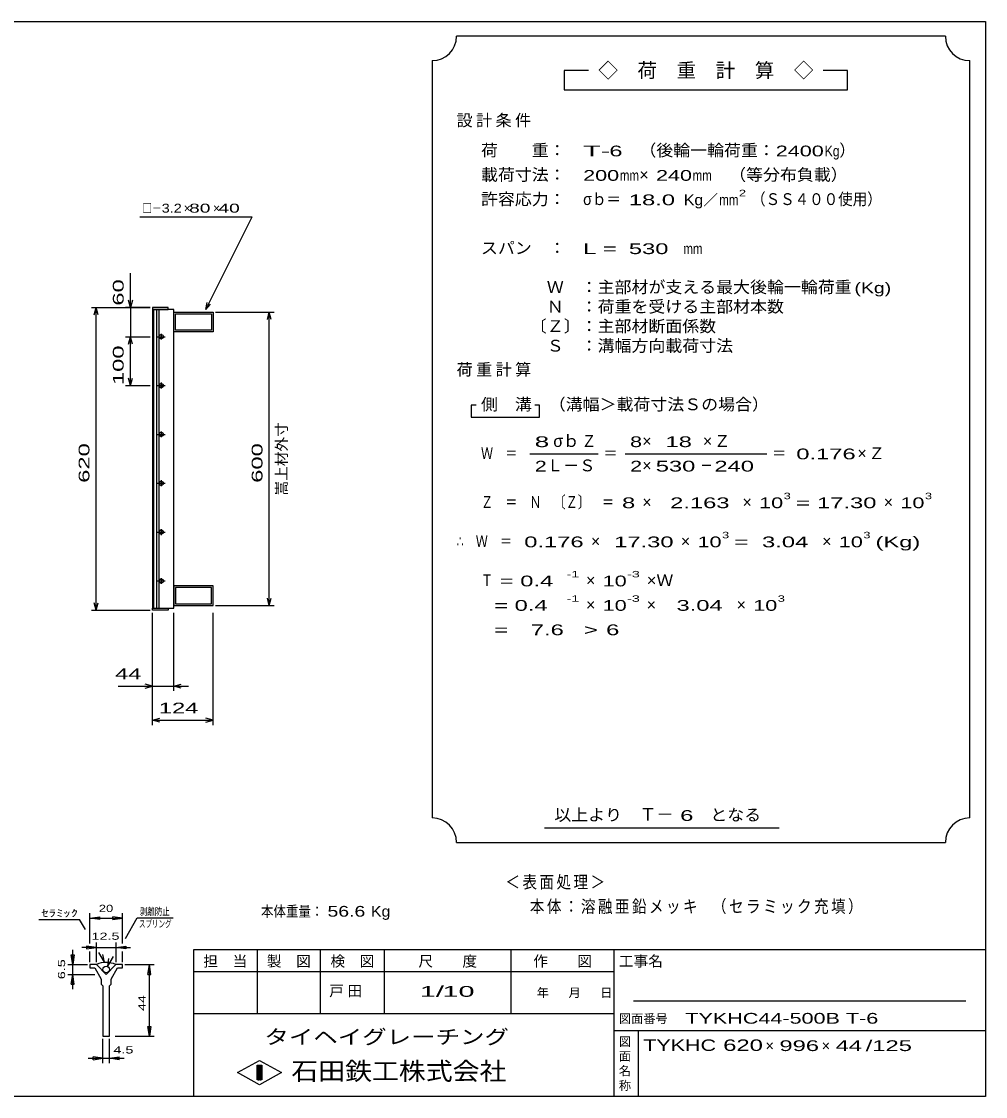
# Model space of a CAD drawing. Units: millimetres, scale not verified. Extents: x -1820 to 1736, y -1282 to 1048.
# Drawn here: x -236 to 1736, y -1152 to 1048 of the extents above; entities that cross this region are included whole.
import ezdxf
from ezdxf.enums import TextEntityAlignment as Align

# ---------------------------------------------------------------- set-up
doc = ezdxf.new("R2010")
doc.units = ezdxf.units.MM
doc.header["$LTSCALE"] = 10
for name, color, linetype, lineweight in [('CADPAC_LAYER_0000', 150, 'Continuous', 25), ('CADPAC_LAYER_0016', 3, 'Continuous', 25), ('CADPAC_LAYER_0022', 2, 'Continuous', 25), ('CADPAC_LAYER_0032', 4, 'Continuous', 25)]:
    doc.layers.add(name, color=color, linetype=linetype, lineweight=lineweight)
doc.styles.add('ベクトル', font='')
doc.styles.get('ベクトル').set_extended_font_data('ベクトル')

msp = doc.modelspace()

# ---------------------------------------------------------------- linework, layer by layer
at = {"layer": 'CADPAC_LAYER_0000'}
for p, q in [((-1724, 1048.5), (1736, 1048.5)), ((1736, 1048.5), (1736, -1151.5)), ((1736, -851.5), (116, -851.5)), ((116, -851.5), (116, -1151.5)), ((246, -851.5), (246, -981.5)), ((376, -981.5), (376, -851.5)), ((506, -851.5), (506, -981.5)), ((766, -981.5), (766, -851.5)), ((976, -851.5), (976, -1151.5)), ((976, -896.5), (116, -896.5)), ((1696, -956.5), (1016, -956.5)), ((116, -981.5), (976, -981.5)), ((976, -1016.5), (1736, -1016.5)), ((1026, -1151.5), (1026, -1016.5)), ((206, -1102.5), (251, -1077.5)), ((251, -1077.5), (296, -1102.5)), ((246, -1087.5), (256, -1087.5)), ((246, -1117.5), (246, -1087.5)), ((246, -1087.5), (248, -1087.5)), ((248, -1087.5), (248, -1117.5)), ((250, -1117.5), (250, -1087.5)), ((250, -1087.5), (252, -1087.5)), ((252, -1087.5), (252, -1117.5)), ((254, -1117.5), (254, -1087.5)), ((254, -1087.5), (256, -1087.5)), ((256, -1087.5), (256, -1117.5)), ((256, -1087.5), (256, -1117.5)), ((251, -1127.5), (206, -1102.5)), ((256, -1117.5), (246, -1117.5)), ((248, -1117.5), (250, -1117.5)), ((296, -1102.5), (251, -1127.5)), ((252, -1117.5), (254, -1117.5)), ((1736, -1151.5), (-1724, -1151.5))]:
    msp.add_line(p, q, dxfattribs=at)
at = {"layer": 'CADPAC_LAYER_0016'}
for p, q in [((64, 463.5), (32, 463.5)), ((32, 463.5), (32, 459)), ((64, 459), (64, 463.5)), ((32, 459), (64, 459)), ((32, 459), (32, -152)), ((76, 459), (32, 459)), ((34, 459), (34, -152)), ((41, -152), (41, 459)), ((45, 459), (45, -152)), ((76, -152), (76, 459)), ((76, 453.5), (156, 453.5)), ((76, 413.5), (76, 453.5)), ((79, 450.5), (153, 450.5)), ((79, 416.5), (79, 450.5)), ((153, 450.5), (153, 416.5)), ((156, 453.5), (156, 413.5)), ((42, 403.5), (58, 403.5)), ((52, 406.5), (48, 406.5)), ((48, 400.5), (52, 400.5)), ((50, 409.5), (50, 397.5)), ((156, 413.5), (76, 413.5)), ((153, 416.5), (79, 416.5)), ((50, 309.5), (50, 297.5)), ((42, 303.5), (58, 303.5)), ((52, 306.5), (48, 306.5)), ((48, 300.5), (52, 300.5)), ((42, 203.5), (58, 203.5)), ((52, 206.5), (48, 206.5)), ((48, 200.5), (52, 200.5)), ((50, 209.5), (50, 197.5)), ((42, 103.5), (58, 103.5)), ((52, 106.5), (48, 106.5)), ((48, 100.5), (52, 100.5)), ((50, 109.5), (50, 97.5)), ((42, 3.5), (58, 3.5)), ((52, 6.5), (48, 6.5)), ((48, 0.5), (52, 0.5)), ((50, 9.5), (50, -2.5)), ((42, -96.5), (58, -96.5)), ((52, -93.5), (48, -93.5)), ((48, -99.5), (52, -99.5)), ((50, -90.5), (50, -102.5)), ((156, -106.5), (76, -106.5)), ((76, -106.5), (76, -146.5)), ((153, -109.5), (79, -109.5)), ((79, -109.5), (79, -143.5)), ((153, -143.5), (153, -109.5)), ((156, -146.5), (156, -106.5)), ((32, -152), (64, -152)), ((32, -156.5), (32, -152)), ((32, -152), (76, -152)), ((64, -152), (64, -156.5)), ((76, -146.5), (156, -146.5)), ((79, -143.5), (153, -143.5)), ((64, -156.5), (32, -156.5))]:
    msp.add_line(p, q, dxfattribs=at)
for centre, radius, start, end in [((48, 403.5), 3, 90, 270), ((50, 403.5), 4, 46.6, 133.4), ((50, 403.5), 4, 226.6, 313.4), ((52, 403.5), 3, 270, 90), ((48, 303.5), 3, 90, 270), ((50, 303.5), 4, 46.6, 133.4), ((50, 303.5), 4, 226.6, 313.4), ((52, 303.5), 3, 270, 90), ((48, 203.5), 3, 90, 270), ((50, 203.5), 4, 46.6, 133.4), ((50, 203.5), 4, 226.6, 313.4), ((52, 203.5), 3, 270, 90), ((48, 103.5), 3, 90, 270), ((50, 103.5), 4, 46.6, 133.4), ((50, 103.5), 4, 226.6, 313.4), ((52, 103.5), 3, 270, 90), ((48, 3.5), 3, 90, 270), ((50, 3.5), 4, 46.6, 133.4), ((50, 3.5), 4, 226.6, 313.4), ((52, 3.5), 3, 270, 90), ((48, -96.5), 3, 90, 270), ((50, -96.5), 4, 46.6, 133.4), ((50, -96.5), 4, 226.6, 313.4), ((52, -96.5), 3, 270, 90)]:
    msp.add_arc(centre, radius, start, end, dxfattribs=at)
at = {"layer": 'CADPAC_LAYER_0022', "color": 4}
for p, q in [((1654, 1018.5), (654, 1018.5)), ((604, 968.5), (604, -581.5)), ((1704, -581.5), (1704, 968.5)), ((924, 948.5), (874, 948.5)), ((874, 948.5), (874, 908.5)), ((1454, 948.5), (1404, 948.5)), ((1454, 908.5), (1454, 948.5)), ((874, 908.5), (1454, 908.5)), ((6, 649), (236, 649)), ((141, 459), (236, 649)), ((-13, 463.5), (-13, 533.5)), ((-93, 463.5), (27, 463.5)), ((-87, 448.5), (-83, 463.5)), ((-79, 448.5), (-83, 463.5)), ((-83, -156.5), (-83, 463.5)), ((27, 463.5), (-23, 463.5)), ((-13, 463.5), (-17, 478.5)), ((-9, 478.5), (-13, 463.5)), ((-13, 463.5), (-13, 403.5)), ((141, 459), (144, 473.6)), ((141, 459), (151, 470)), ((161, 453.5), (281, 453.5)), ((267, 438.5), (271, 453.5)), ((275, 438.5), (271, 453.5)), ((271, -146.5), (271, 453.5)), ((-23, 403.5), (27, 403.5)), ((-17, 388.5), (-13, 403.5)), ((-9, 388.5), (-13, 403.5)), ((-13, 303.5), (-13, 403.5)), ((-13, 303.5), (-17, 318.5)), ((-13, 303.5), (-9, 318.5)), ((-23, 303.5), (27, 303.5)), ((694, 263.5), (684, 263.5)), ((684, 263.5), (684, 238.5)), ((824, 263.5), (814, 263.5)), ((824, 238.5), (824, 263.5)), ((684, 238.5), (824, 238.5)), ((804, 163.5), (944, 163.5)), ((999, 163.5), (1289, 163.5)), ((271, -146.5), (267, -131.5)), ((271, -146.5), (275, -131.5)), ((-83, -156.5), (-87, -141.5)), ((-83, -156.5), (-79, -141.5)), ((161, -146.5), (281, -146.5)), ((-93, -156.5), (27, -156.5)), ((32, -321.5), (32, -161.5)), ((32, -391.5), (32, -161.5)), ((76, -321.5), (76, -161.5)), ((156, -391.5), (156, -161.5)), ((32, -311.5), (17, -307.5)), ((76, -311.5), (91, -307.5)), ((-38, -311.5), (32, -311.5)), ((17, -315.5), (32, -311.5)), ((32, -311.5), (76, -311.5)), ((91, -315.5), (76, -311.5)), ((76, -311.5), (106, -311.5)), ((32, -381.5), (47, -377.5)), ((47, -385.5), (32, -381.5)), ((32, -381.5), (156, -381.5)), ((156, -381.5), (141, -377.5)), ((141, -385.5), (156, -381.5)), ((834, -601.5), (1314, -601.5)), ((654, -631.5), (1654, -631.5))]:
    msp.add_line(p, q, dxfattribs=at)
for centre, start, end in [((604, 1018.5), 270, 0), ((1704, 1018.5), 180, 270), ((604, -631.5), 0, 90), ((1704, -631.5), 90, 180)]:
    msp.add_arc(centre, 50, start, end, dxfattribs=at)
at = {"layer": 'CADPAC_LAYER_0032'}
for p, q in [((-200.33, -789.5), (-117, -789.5)), ((-105.33, -809.5), (-117, -789.5)), ((-96, -838.5), (-96, -776.5)), ((-96, -786.5), (-76, -783.5)), ((-76, -789.5), (-96, -786.5)), ((-96, -786.5), (-29.33, -786.5)), ((-76, -789.5), (-76, -783.5)), ((-29.33, -786.5), (-49.33, -783.5)), ((-49.33, -789.5), (-49.33, -783.5)), ((-49.33, -789.5), (-29.33, -786.5)), ((-29.33, -838.5), (-29.33, -776.5)), ((-23.33, -828.17), (1, -786.17)), ((1, -786.17), (74.34, -786.17)), ((-131, -881.5), (-131, -851.5)), ((-82.67, -846.5), (-112.67, -846.5)), ((-82.67, -846.5), (-102.67, -843.5)), ((-102.67, -843.5), (-102.67, -849.5)), ((-102.67, -849.5), (-82.67, -846.5)), ((-96, -876.5), (-96, -854.5)), ((-82.67, -876.5), (-82.67, -836.5)), ((-82.67, -846.5), (-42.67, -846.5)), ((-66, -876.5), (-77.67, -856.5)), ((-42.67, -836.5), (-42.67, -876.5)), ((-42.67, -846.5), (-22.67, -843.5)), ((-22.67, -849.5), (-42.67, -846.5)), ((-42.67, -846.5), (-12.67, -846.5)), ((-29.33, -876.5), (-29.33, -854.5)), ((-22.67, -843.5), (-22.67, -849.5)), ((-131, -881.5), (-134, -861.5)), ((-134, -861.5), (-128, -861.5)), ((-128, -861.5), (-131, -881.5)), ((-66, -876.5), (-69.67, -860.83)), ((-59.33, -884.83), (-48, -864.83)), ((-59.33, -884.83), (-57, -868.83)), ((-141, -881.5), (-101, -881.5)), ((-141, -901.5), (-86, -901.5)), ((-134, -921.5), (-131, -901.5)), ((-131, -901.5), (-131, -881.5)), ((-128, -921.5), (-131, -901.5)), ((-131, -931.5), (-131, -901.5)), ((-96, -881.5), (-96, -888.17)), ((-82.67, -881.5), (-96, -881.5)), ((-96, -888.17), (-86, -888.17)), ((-86, -888.17), (-72.67, -911.5)), ((-62.67, -901.5), (-82.67, -881.5)), ((-42.67, -881.5), (-62.67, -901.5)), ((-52.67, -911.5), (-39.33, -888.17)), ((-29.33, -881.5), (-42.67, -881.5)), ((-39.33, -888.17), (-29.33, -888.17)), ((-29.33, -888.17), (-29.33, -881.5)), ((-24.33, -881.5), (35.67, -881.5)), ((22.67, -901.5), (25.67, -881.5)), ((22.67, -901.5), (28.67, -901.5)), ((28.67, -901.5), (25.67, -881.5)), ((25.67, -1028.17), (25.67, -881.5)), ((-134, -921.5), (-128, -921.5)), ((-72.67, -911.5), (-72.67, -921.5)), ((-72.67, -921.5), (-69.33, -924.83)), ((-56, -924.83), (-52.67, -921.5)), ((-52.67, -921.5), (-52.67, -911.5)), ((-69.33, -924.83), (-69.33, -1028.17)), ((-56, -1028.17), (-56, -924.83)), ((25.67, -1028.17), (22.67, -1008.17)), ((22.67, -1008.17), (28.67, -1008.17)), ((28.67, -1008.17), (25.67, -1028.17)), ((-69.33, -1028.17), (-56, -1028.17)), ((-69.33, -1083.17), (-69.33, -1033.17)), ((-56, -1083.17), (-56, -1033.17)), ((-44.33, -1028.17), (35.67, -1028.17)), ((-99.33, -1073.17), (-69.33, -1073.17)), ((-69.33, -1073.17), (-89.33, -1070.17)), ((-89.33, -1076.17), (-89.33, -1070.17)), ((-89.33, -1076.17), (-69.33, -1073.17)), ((-69.33, -1073.17), (-56, -1073.17)), ((-56, -1073.17), (-36, -1070.17)), ((-36, -1076.17), (-56, -1073.17)), ((-56, -1073.17), (-26, -1073.17)), ((-36, -1076.17), (-36, -1070.17))]:
    msp.add_line(p, q, dxfattribs=at)
msp.add_circle((-62.67, -891.5), 6.67, dxfattribs=at)
msp.add_arc((-63, -927.18), 50, 66, 113, dxfattribs=at)

# ---------------------------------------------------------------- texts
at = {"layer": 'CADPAC_LAYER_0000', "style": 'ベクトル'}
for s, height, p in [('担\u3000当', 21.99, (136, -874.5)), ('製\u3000図', 21.99, (266, -874.5)), ('検\u3000図', 21.99, (396, -874.5)), ('尺\u3000\u3000度', 21.99, (576, -874.5)), ('作\u3000\u3000図', 21.99, (811, -874.5)), ('工事名', 21.99, (986, -874.5)), ('年', 18.33, (818, -939)), ('月', 18.33, (883, -939)), ('日', 18.33, (948, -939)), ('図面番号', 18.33, (986, -992)), ('図', 18.33, (986, -1039)), ('面', 18.33, (986, -1069)), ('名', 18.33, (986, -1099)), ('称', 18.33, (986, -1129))]:
    msp.add_text(s, height=height, dxfattribs=at).set_placement(p, align=Align.MIDDLE_LEFT)
at = {"layer": 'CADPAC_LAYER_0000', "color": 222, "style": 'ベクトル'}
for s, height, width, p in [('タイヘイグレーチング', 29.33, 1.25, (261, -1029.5)), ('石田鉄工株式会社', 36.66, 1.1, (316, -1099.5))]:
    msp.add_text(s, height=height, dxfattribs=dict(at, width=width)).set_placement(p, align=Align.MIDDLE_LEFT)
at = {"layer": 'CADPAC_LAYER_0022', "style": 'ベクトル'}
for s, height, p in [('◇\u3000荷\u3000重\u3000計\u3000算\u3000◇', 29.33, (944, 948.5)), ('）', 24.19, (1437, 785)), ('×', 24.19, (1028, 735)), ('／', 21.99, (1159, 683.5)), ('×', 18.33, (96, 666.5)), ('×', 18.33, (156, 666.5)), ('σｂ', 24.19, (852, 190)), ('×', 24.19, (1034, 190)), ('Ｌ－Ｓ', 24.19, (839, 140)), ('×', 24.19, (1034, 140)), ('×', 24.19, (1034, 65)), ('×', 24.19, (1239, 65)), ('×', 24.19, (1528, 65)), ('×', 24.19, (929, -15)), ('×', 24.19, (1113, -15)), ('×', 24.19, (1402, -15)), ('×', 24.19, (919, -95)), ('×', 24.19, (919, -145)), ('×', 24.19, (1043, -145)), ('×', 24.19, (1227, -145)), ('Ｔ－', 25.66, (1028, -574)), ('×', 21.99, (1286, -1047.5)), ('×', 21.99, (1401, -1047.5))]:
    msp.add_text(s, height=height, dxfattribs=at).set_placement(p, align=Align.MIDDLE_LEFT)
for s, height, width, p in [('荷\u3000\u3000重：\u3000', 24.19, 1.05, (704, 785)), ('T-', 21.99, 2, (913, 783.5)), (' 6 ', 21.99, 1.65, (953, 783.5)), ('（後輪一輪荷重：', 24.19, 1.05, (1028, 785)), ('2400', 21.99, 1.5, (1307, 783.5)), ('Kg', 21.99, 0.85, (1407, 783.5)), ('載荷寸法：\u3000', 24.19, 1.05, (704, 735)), ('\u3000（等分布負載）', 24.19, 1.05, (1177, 735)), ('200', 21.99, 1.5, (913, 733.5)), ('mm', 21.99, 0.8, (988, 733.5)), ('240', 21.99, 1.5, (1062, 733.5)), ('mm', 21.99, 0.8, (1137, 733.5)), ('2', 13.2, 1.5, (1231.5, 697.5)), ('許容応力：\u3000', 24.19, 1.05, (704, 685)), ('σｂ＝', 24.19, 0.9, (913, 685)), (' 18.0', 21.99, 1.65, (993, 683.5)), ('Kg', 21.99, 1.1, (1119, 683.5)), ('mm', 21.99, 0.8, (1191.5, 683.5)), ('（ＳＳ４００使用）', 24.19, 0.9, (1256.5, 685)), ('□－', 18.33, 0.8, (11, 666.5)), ('3.2', 18.33, 1.2, (51, 666.5)), (' 80 ', 18.33, 1.6, (96, 666.5)), (' 40 ', 18.33, 1.6, (156, 666.5)), ('スパン\u3000：\u3000', 24.19, 1.05, (704, 585)), ('L = ', 21.99, 1.65, (913, 583.5)), (' 530 ', 21.99, 1.65, (993, 583.5)), ('mm', 21.99, 0.8, (1118, 583.5)), ('\u3000Ｗ\u3000：主部材が支える最大後輪一輪荷重', 24.19, 1.05, (804, 505)), ('(Kg)', 21.99, 1.35, (1468, 503.5)), ('\u3000Ｎ\u3000：荷重を受ける主部材本数', 24.19, 1.05, (804, 465)), ('〔Ｚ〕：主部材断面係数', 24.19, 1.05, (804, 425)), ('\u3000Ｓ\u3000：溝幅方向載荷寸法', 24.19, 1.05, (804, 385)), ('側\u3000溝', 24.19, 1.05, (704, 265)), ('\u3000（溝幅＞載荷寸法Ｓの場合）', 24.19, 1.05, (808, 265)), ('8', 21.99, 1.8, (814, 188.5)), ('Ｚ', 24.19, 0.9, (910, 190)), ('8', 21.99, 1.5, (1009, 188.5)), (' 18 ', 21.99, 1.65, (1068, 188.5)), ('Ｗ\u3000＝', 24.19, 0.75, (704, 165)), ('＝', 24.19, 0.9, (954, 165)), ('＝', 24.19, 0.9, (1299, 165)), ('0.176', 21.99, 1.65, (1349, 163.5)), ('2', 21.99, 1.5, (814, 138.5)), ('2', 21.99, 1.5, (1009, 138.5)), (' 530 ', 21.99, 1.65, (1048, 138.5)), ('－', 24.19, 0.75, (1153, 140)), (' 240 ', 21.99, 1.65, (1168, 138.5)), ('Ｚ\u3000＝\u3000Ｎ\u3000〔Ｚ〕\u3000＝', 24.19, 0.75, (704, 65)), (' 8 ', 21.99, 1.65, (979, 63.5)), ('  2.163', 21.99, 1.65, (1064, 63.5)), ('10', 21.99, 1.5, (1273, 63.5)), ('3', 13.2, 1.5, (1323, 77.5)), ('=', 21.99, 1.7, (1348, 63.5)), (' 17.30', 21.99, 1.65, (1378, 63.5)), ('10', 21.99, 1.5, (1562, 63.5)), ('3', 13.2, 1.5, (1612, 77.5)), ('3', 13.2, 1.5, (1197, -2.5)), ('3', 13.2, 1.5, (1486, -2.5)), ('∴\u3000Ｗ\u3000＝', 24.19, 0.75, (654, -15)), (' 0.176', 21.99, 1.65, (779, -16.5)), (' 17.30', 21.99, 1.65, (963, -16.5)), ('10', 21.99, 1.5, (1147, -16.5)), ('=', 21.99, 1.7, (1222, -16.5)), ('  3.04', 21.99, 1.65, (1252, -16.5)), ('10', 21.99, 1.5, (1436, -16.5)), ('(Kg)', 21.99, 1.65, (1511, -16.5)), ('Ｔ', 24.19, 0.75, (704, -95)), (' = 0.4', 21.99, 1.65, (729, -96.5)), ('-1', 13.2, 1.65, (879, -82.5)), ('10', 21.99, 1.5, (953, -96.5)), ('-3', 13.2, 1.65, (1003, -82.5)), ('×Ｗ', 24.19, 1.05, (1043, -95)), ('-1', 13.2, 1.65, (879, -132.5)), ('-3', 13.2, 1.65, (1003, -132.5)), ('3', 13.2, 1.5, (1311, -132.5)), ('  = 0.4', 21.99, 1.65, (704, -146.5)), ('10', 21.99, 1.5, (953, -146.5)), ('  3.04', 21.99, 1.65, (1077, -146.5)), ('10', 21.99, 1.5, (1261, -146.5)), ('  =', 21.99, 1.65, (704, -196.5)), ('  7.6', 21.99, 1.65, (779, -196.5)), ('>', 21.99, 1.7, (914, -196.5)), (' 6 ', 21.99, 1.65, (946.5, -196.5)), (' 44 ', 21.99, 1.65, (-58, -286.5)), (' 124 ', 21.99, 1.65, (31.5, -356.5)), ('以上より\u3000', 24.19, 1.05, (854, -575)), (' 6 ', 21.99, 1.65, (1098, -576.5)), ('となる', 24.19, 1.05, (1173, -575)), ('本体重量：', 21.99, 0.85, (254, -772.5)), (' 56.6', 21.99, 1.35, (379, -772.5)), ('Kg', 21.99, 1.1, (479, -772.5)), ('1/', 21.99, 2, (579, -936.5)), (' 10 ', 21.99, 2, (609, -936.5)), ('TYKHC44-500B T-6', 21.99, 1.5, (1122, -991.5)), ('TYKHC', 23.46, 1.4, (1036, -1046.5)), (' 620 ', 23.46, 1.55, (1186, -1046.5)), (' 996 ', 21.99, 1.65, (1301, -1047.5)), (' 44 ', 21.99, 1.65, (1416, -1047.5)), ('/', 21.99, 1.65, (1491, -1047.5)), (' 125 ', 21.99, 1.65, (1491, -1047.5))]:
    msp.add_text(s, height=height, dxfattribs=dict(at, width=width)).set_placement(p, align=Align.MIDDLE_LEFT)
at = {"layer": 'CADPAC_LAYER_0022', "style": 'ベクトル', "width": 1.65}
for s, p in [(' 60 ', (-38, 453.5)), (' 100 ', (-38, 291)), (' 620 ', (-108, 91)), (' 600', (246, 91))]:
    msp.add_text(s, height=21.99, rotation=90, dxfattribs=at).set_placement(p, align=Align.MIDDLE_LEFT)
at = {"layer": 'CADPAC_LAYER_0022', "style": 'ベクトル'}
msp.add_text('嵩上材外寸', height=21.99, rotation=90, dxfattribs=at).set_placement((296, 78.5), align=Align.MIDDLE_LEFT)
at = {"layer": 'CADPAC_LAYER_0022', "attachment_point": 4, "style": 'ベクトル'}
for s, insert, char_height in [('\\T1.21;設計条件', (654, 845), 24.19), ('\\T1.21;荷重計算', (654, 335), 24.19), ('\\T1.21;×Ｚ', (1158, 190), 24.19), ('\\T1.21;×Ｚ', (1474, 165), 24.19), ('\\T1.17;\\W0.85;＜表面処理＞', (754, -714), 25.66), ('\\T1.17;\\W0.85;本体：溶融亜鉛メッキ', (804, -764), 25.66), ('\\T1.17;\\W0.85;（セラミック充填）', (1176.5, -764), 25.66), ('\\T1.25;戸田\u3000', (393.5, -936.5), 21.99)]:
    msp.add_mtext(s, dxfattribs=dict(at, insert=insert, char_height=char_height))
at = {"layer": 'CADPAC_LAYER_0032', "color": 2, "style": 'ベクトル'}
for s, width, p in [('ｾﾗﾐｯｸ', 1.5, (-195.33, -776.5)), ('20', 1.35, (-77.67, -766.5)), ('剥離防止', 0.75, (6, -773.17)), ('スプリング', 0.65, (4.34, -798.17)), ('12.5', 1.5, (-92.67, -823.5)), (' 4.5 ', 1.5, (-56, -1056.17))]:
    msp.add_text(s, height=14.66, dxfattribs=dict(at, width=width)).set_placement(p, align=Align.MIDDLE_LEFT)
at = {"layer": 'CADPAC_LAYER_0032', "color": 2, "style": 'ベクトル', "width": 1.5}
for s, p in [('6.5', (-154, -911.5)), (' 44 ', (10.67, -984.83))]:
    msp.add_text(s, height=14.66, rotation=90, dxfattribs=at).set_placement(p, align=Align.MIDDLE_LEFT)

doc.saveas('drawing.dxf')
